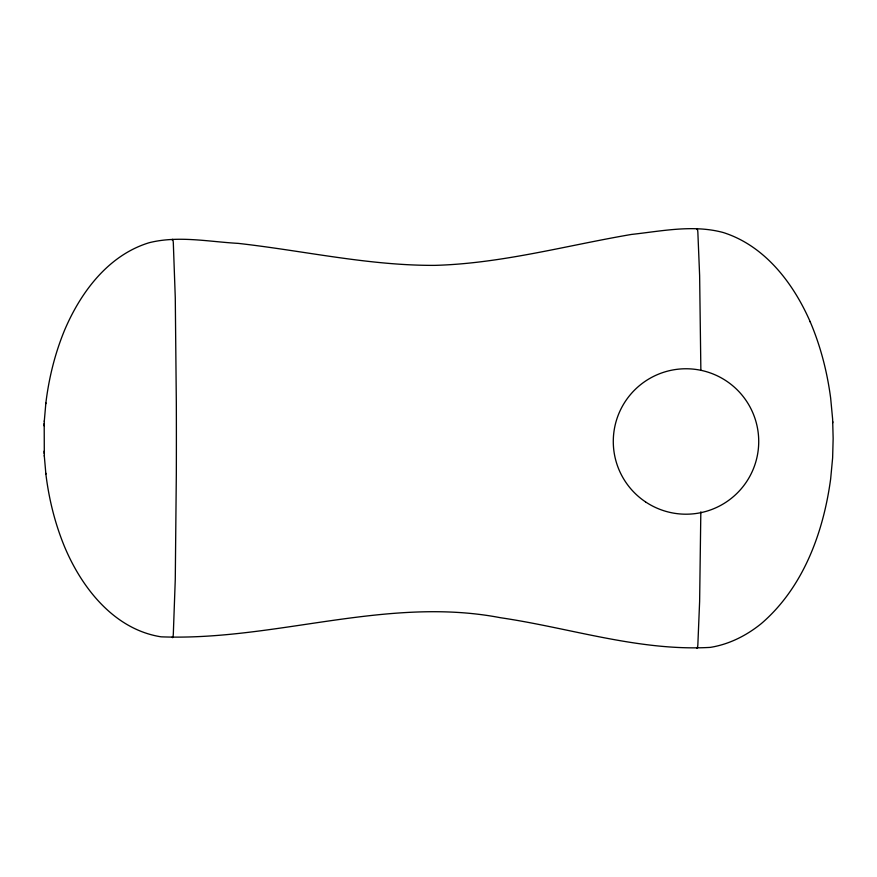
<?xml version="1.0" encoding="UTF-8"?>
<svg xmlns="http://www.w3.org/2000/svg" width="877" height="877" viewBox="0 0 877 877"><rect width="100%" height="100%" fill="white"/><g stroke="black" fill="none" stroke-linecap="round" stroke-linejoin="round"><path stroke-width="1.32" d="M700.833 511.839L699.627 601.414L697.851 644.847A158.715 3.453 90 0 1 696.766 647.5M44.135 425.849L44.31 420.916M44.19 423.536L44.31 456.084M45.812 403.683L45.933 402.433C49.013 377.614 55.076 353.157 64.646 330.037L64.832 329.599C80.936 291.942 108.463 255.108 149.178 242.71C178.316 235.409 208.715 241.745 238.182 243.378C303.727 250.723 368.669 265.698 434.871 265.369C501.501 263.538 566.169 245.549 631.561 234.422C661.839 231.133 693.367 224.369 723.393 232.569C764.854 245.801 793.203 283.041 810.074 321.497L810.271 321.98M44.278 421.311L45.878 402.894M44.278 455.689L45.933 474.567C49.013 499.386 55.076 523.843 64.646 546.963L64.832 547.401C82.186 588.478 114.481 629.489 161.05 636.823C274.709 641.186 386.735 595.823 500.438 617.715C570.171 627.932 639.103 651.403 710.227 647.39C729.138 644.398 746.601 635.529 761.379 623.536C803.321 587.48 823.415 532.438 830.651 478.908L832.624 457.958L833.15 438.5L832.624 419.042L830.651 398.092C827.175 371.793 820.521 345.911 810.074 321.497M45.812 473.317L45.878 474.106M832.722 421.563L832.755 422.791M44.19 453.464L44.135 451.151M700.866 370.357L699.627 275.586L697.851 232.153A158.715 3.453 -90 0 0 696.766 229.5M172.287 240.155A150.636 3.278 90 0 1 173.306 242.666L175.279 297.676L176.321 402.258A228.798 4.977 -90 0 1 176.321 474.742L175.279 579.324L173.306 634.323A150.636 3.278 90 0 1 172.287 636.845M645.538 501.896A72.714 72.714 0 0 0 758.561 446.316A72.714 72.714 0 0 0 653.924 376.222A72.714 72.714 0 0 0 645.538 501.896"/></g></svg>
